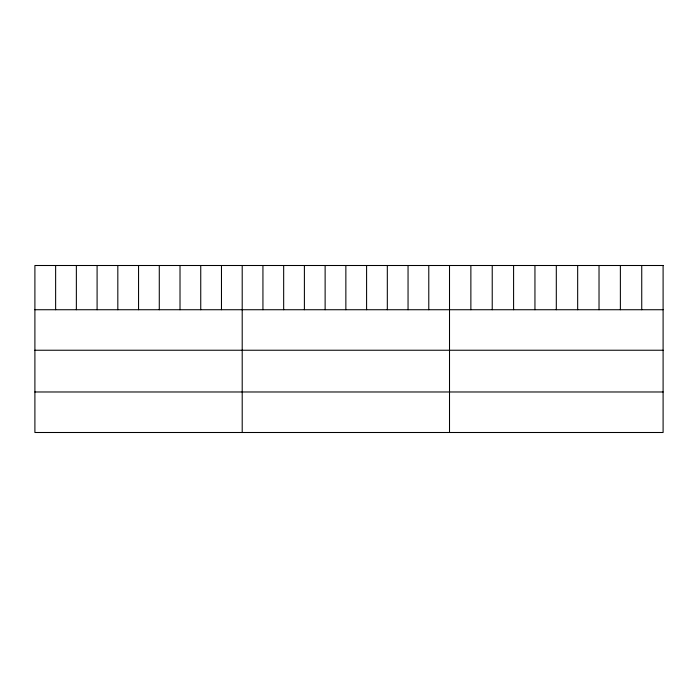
<?xml version="1.0" encoding="UTF-8"?>
<svg xmlns="http://www.w3.org/2000/svg" width="698" height="698" viewBox="0 0 698 698"><rect width="100%" height="100%" fill="white"/><g stroke="black" fill="none" stroke-linecap="round" stroke-linejoin="round"><path stroke-width="1.05" d="M34.9 309.729L663.1 309.729M34.9 350.239L663.1 350.239M34.9 391.979L663.1 391.979M641.741 265.502L641.741 309.729M620.382 265.502L620.382 309.729M599.024 265.502L599.024 309.729M577.665 265.502L577.665 309.729M556.306 265.502L556.306 309.729M534.947 265.502L534.947 309.729M513.588 265.502L513.588 309.729M492.23 265.502L492.23 309.729M470.871 265.502L470.871 309.729M449.512 265.502L449.512 432.498M428.781 265.502L428.781 309.729M408.051 265.502L408.051 309.729M387.32 265.502L387.32 309.729M366.59 265.502L366.59 309.729M345.859 265.502L345.859 309.729M325.128 265.502L325.128 309.729M304.398 265.502L304.398 309.729M283.667 265.502L283.667 309.729M262.937 265.502L262.937 309.729M242.206 265.502L242.206 432.498M221.475 265.502L221.475 309.729M200.745 265.502L200.745 309.729M180.014 265.502L180.014 309.729M159.284 265.502L159.284 309.729M138.553 265.502L138.553 309.729M117.822 265.502L117.822 309.729M97.092 265.502L97.092 309.729M76.361 265.502L76.361 309.729M55.631 265.502L55.631 309.729M663.1 265.502L34.9 265.502L34.9 432.498L663.1 432.498L663.1 265.502"/></g></svg>
